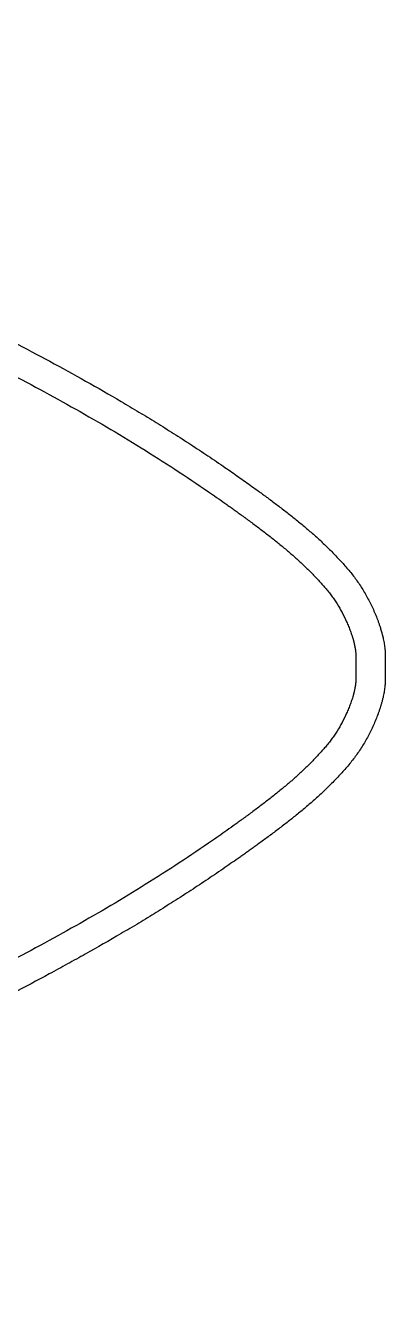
# Model space of a CAD drawing. Header units: inches. Extents: x -1514 to 1282, y -2074 to 286.
# Drawn here: x 728.5 to 746.8, y -301.9 to -236.3 of the extents above; entities that cross this region are included whole.
import ezdxf

# ---------------------------------------------------------------- set-up
doc = ezdxf.new("R2010")
doc.units = ezdxf.units.IN
doc.header["$LTSCALE"] = 0.1
doc.header["$MEASUREMENT"] = 0

msp = doc.modelspace()

# ---------------------------------------------------------------- linework, layer by layer
at = {"color": 7, "linetype": 'Continuous', "lineweight": 25}
for p, q in [((745.33833, -268.45179), (745.33833, -269.81855)), ((746.83833, -268.38474), (746.83833, -269.88557))]:
    msp.add_line(p, q, dxfattribs=at)
for points, knots in [([(677.00129, -236.34359), (677.09198, -236.35531), (677.27325, -236.37874), (677.54488, -236.41453), (677.81606, -236.45078), (678.08679, -236.48752), (678.35707, -236.52476), (678.98495, -236.61256), (679.70043, -236.717), (680.4141, -236.82643), (680.76929, -236.88201), (681.03505, -236.92416), (681.5647, -237.00929), (682.36052, -237.1414), (683.42432, -237.32679), (684.49483, -237.5221), (685.91244, -237.79218), (687.68642, -238.15101), (689.44882, -238.53371), (690.86357, -238.85595), (692.26951, -239.18593), (694.02674, -239.61606), (696.12137, -240.15796), (698.89936, -240.91719), (702.34177, -241.93607), (706.429, -243.2785), (710.46532, -244.73497), (714.44464, -246.29653), (718.36197, -247.95283), (721.57368, -249.4091), (724.11024, -250.61892), (725.9991, -251.55054), (727.86785, -252.50622), (729.71914, -253.48836), (731.55004, -254.49577), (733.06537, -255.3645), (734.26288, -256.07703), (735.15478, -256.62182), (736.03704, -257.17572), (736.91698, -257.7433), (737.79051, -258.32194), (738.48434, -258.79391), (739.0021, -259.1527), (739.34707, -259.39429), (739.68985, -259.63698), (740.03056, -259.88061), (740.25632, -260.04424), (740.36905, -260.12595)], [0, 0, 0, 0, 0.00395672, 0.00790797, 0.01185376, 0.0157941, 0.019729, 0.0236585, 0.04322531, 0.05101469, 0.05490144, 0.05878293, 0.06265916, 0.07811675, 0.09369667, 0.10939992, 0.12522746, 0.15618629, 0.18779651, 0.20339025, 0.21910599, 0.25044266, 0.2819112, 0.31309473, 0.37566848, 0.43823967, 0.50088161, 0.56348007, 0.62588827, 0.68816969, 0.71928181, 0.75038339, 0.78162973, 0.81258378, 0.84369896, 0.87483799, 0.89061294, 0.90601798, 0.92160857, 0.93725921, 0.95293257, 0.96858009, 0.97489642, 0.98119644, 0.98748028, 0.99374809, 1, 1, 1, 1]), ([(676.80972, -237.83131), (676.89864, -237.8428), (677.07693, -237.86584), (677.42989, -237.91234), (678.05016, -237.99583), (679.28728, -238.16994), (681.7573, -238.54823), (685.27145, -239.17641), (689.46502, -240.0577), (693.63307, -241.04969), (697.76382, -242.14604), (703.21374, -243.75739), (708.56763, -245.60311), (713.82026, -247.66209), (717.7072, -249.30364), (721.53763, -251.03924), (724.68005, -252.56125), (727.15718, -253.82732), (728.99719, -254.80322), (730.81754, -255.80479), (732.61273, -256.83411), (734.37719, -257.89712), (736.11129, -259.00128), (737.53292, -259.9558), (738.44344, -260.59188), (738.86203, -260.88918), (739.07042, -261.0381), (739.2768, -261.18684), (739.41748, -261.28882), (739.48741, -261.3395)], [0.000009521, 0.000009521, 0.000009521, 0.000009521, 0.003915637, 0.007821753, 0.015633986, 0.03125845, 0.062507379, 0.125005237, 0.187503095, 0.250000953, 0.312498811, 0.37499667, 0.499992386, 0.562490244, 0.624988102, 0.68748596, 0.749983818, 0.781232747, 0.812481676, 0.843730605, 0.874979534, 0.906228463, 0.937477392, 0.968726321, 0.984350786, 0.988256902, 0.992163018, 0.996069134, 0.99997525, 0.99997525, 0.99997525, 0.99997525]), ([(740.36905, -260.12595), (740.42552, -260.16707), (740.53644, -260.24784), (740.69937, -260.36734), (740.88869, -260.50701), (741.10276, -260.66635), (741.4255, -260.90941), (741.82452, -261.21577), (742.29954, -261.59253), (742.7672, -261.97872), (743.22662, -262.37755), (743.67363, -262.78919), (744.03672, -263.14463), (744.31903, -263.43433), (744.59694, -263.729), (744.86759, -264.0319), (745.12404, -264.34514), (745.3083, -264.58591), (745.48257, -264.8321), (745.70516, -265.17282), (745.9624, -265.61727), (746.19057, -266.08211), (746.35473, -266.4653), (746.44932, -266.7097), (746.51936, -266.90654), (746.56405, -267.04016), (746.60118, -267.15767), (746.63153, -267.25831), (746.65016, -267.3248), (746.65933, -267.35754)], [0, 0, 0, 0, 0.02163796, 0.04250185, 0.06259182, 0.09451965, 0.12517626, 0.1877593, 0.25035406, 0.31293386, 0.3754715, 0.43847037, 0.50058945, 0.53215967, 0.56308282, 0.62527076, 0.65696873, 0.68718865, 0.71803455, 0.74904391, 0.81115743, 0.87385817, 0.90558216, 0.93693004, 0.95278342, 0.96843966, 0.97928284, 0.9898021, 1, 1, 1, 1]), ([(739.48741, -261.3395), (739.52778, -261.3689), (739.60904, -261.42807), (739.76715, -261.5437), (740.0456, -261.74879), (740.43734, -262.04186), (740.9007, -262.39763), (741.35407, -262.75717), (741.79546, -263.12162), (742.22225, -263.49201), (742.63538, -263.87216), (742.96979, -264.19922), (743.23066, -264.46668), (743.42242, -264.66979), (743.60713, -264.87267), (743.78139, -265.07327), (743.94594, -265.27405), (744.09935, -265.47431), (744.24313, -265.67753), (744.42696, -265.95918), (744.64066, -266.32895), (744.8307, -266.71693), (744.9664, -267.03414), (745.04383, -267.23431), (745.10109, -267.39522), (745.13462, -267.49539), (745.16015, -267.57557), (745.17578, -267.62636), (745.187, -267.66394), (745.1947, -267.6904), (745.20336, -267.72088), (745.21017, -267.74516), (745.21343, -267.7568)], [0.000170738, 0.000170738, 0.000170738, 0.000170738, 0.015784217, 0.031397695, 0.062624652, 0.125078566, 0.18753248, 0.249986394, 0.312440308, 0.374894221, 0.437348135, 0.499802049, 0.531029006, 0.562255963, 0.59348292, 0.624709877, 0.655936834, 0.687163791, 0.718390748, 0.749617705, 0.812071619, 0.874525532, 0.905752489, 0.936979446, 0.952592925, 0.968206403, 0.976013142, 0.983819882, 0.987723251, 0.991626621, 0.99552999, 0.99943336, 0.99943336, 0.99943336, 0.99943336]), ([(746.65933, -267.35754), (746.66395, -267.37454), (746.67318, -267.40843), (746.68635, -267.45927), (746.69899, -267.5099), (746.71104, -267.56032), (746.72834, -267.63598), (746.74973, -267.73779), (746.77336, -267.86566), (746.79403, -267.9947), (746.80966, -268.10924), (746.82152, -268.21007), (746.83061, -268.29685), (746.83574, -268.35528), (746.83833, -268.38474)], [0, 0, 0, 0, 0.05076164, 0.10117168, 0.15123536, 0.20095802, 0.25034513, 0.37449357, 0.50002426, 0.62392243, 0.74972051, 0.83177867, 0.91519938, 1, 1, 1, 1]), ([(745.21343, -267.7568), (745.21463, -267.76123), (745.21713, -267.7704), (745.22138, -267.78613), (745.22554, -267.80177), (745.23087, -267.82234), (745.24189, -267.86583), (745.25656, -267.92737), (745.27456, -268.01144), (745.29629, -268.12561), (745.31212, -268.22713), (745.32357, -268.31584), (745.32897, -268.36137), (745.3341, -268.40825), (745.33695, -268.43706), (745.33833, -268.45179)], [0.005480101, 0.005480101, 0.005480101, 0.005480101, 0.019929245, 0.034378389, 0.063276677, 0.092174966, 0.121073254, 0.236666407, 0.352259561, 0.467852714, 0.699039021, 0.756835598, 0.814632174, 0.872428751, 0.930225328, 0.930225328, 0.930225328, 0.930225328]), ([(745.33833, -269.81855), (745.33541, -269.84898), (745.32895, -269.91041), (745.31786, -269.99859), (745.30487, -270.08715), (745.29014, -270.17472), (745.27357, -270.26184), (745.25882, -270.33111), (745.2459, -270.38693), (745.23736, -270.422), (745.23089, -270.44756), (745.22593, -270.46655), (745.21985, -270.48939), (745.21485, -270.50791), (745.21246, -270.51676)], [0.07294902, 0.07294902, 0.07294902, 0.07294902, 0.188148145, 0.30334727, 0.418546395, 0.53374552, 0.648944646, 0.764143771, 0.821743333, 0.879342896, 0.908142677, 0.936942459, 0.96574224, 0.994542021, 0.994542021, 0.994542021, 0.994542021]), ([(746.83833, -269.88557), (746.83678, -269.90341), (746.83371, -269.93888), (746.8286, -269.99169), (746.82315, -270.04379), (746.81733, -270.09518), (746.8079, -270.17248), (746.79368, -270.27558), (746.77288, -270.40478), (746.74922, -270.53299), (746.72557, -270.64621), (746.70285, -270.74447), (746.6819, -270.82895), (746.66669, -270.88521), (746.65905, -270.91349)], [0, 0, 0, 0, 0.05133325, 0.10202406, 0.15207626, 0.20149385, 0.25028096, 0.37537746, 0.49997847, 0.62576353, 0.74966055, 0.83225541, 0.91569316, 1, 1, 1, 1]), ([(745.21246, -270.51676), (745.21084, -270.52256), (745.2075, -270.53458), (745.20171, -270.55522), (745.1956, -270.57663), (745.18699, -270.60602), (745.16916, -270.66574), (745.12875, -270.79468), (745.05901, -270.99654), (744.96609, -271.2366), (744.83036, -271.55382), (744.64031, -271.94171), (744.42657, -272.31144), (744.24276, -272.59301), (744.09895, -272.79622), (743.94555, -272.99643), (743.78094, -273.19725), (743.6067, -273.39782), (743.42204, -273.60061), (743.23021, -273.80378), (742.96936, -274.07121), (742.63499, -274.39821), (742.22189, -274.77831), (741.79511, -275.14866), (741.35375, -275.51307), (740.90038, -275.87261), (740.43721, -276.22823), (740.08416, -276.49233), (739.84659, -276.66779), (739.72805, -276.75488), (739.60861, -276.84216), (739.52726, -276.90144), (739.48679, -276.93094)], [0.000569762, 0.000569762, 0.000569762, 0.000569762, 0.002521487, 0.004473212, 0.008376661, 0.012280111, 0.01618356, 0.031797359, 0.063024956, 0.094252553, 0.12548015, 0.187935344, 0.250390538, 0.281618135, 0.312845732, 0.344073329, 0.375300926, 0.406528523, 0.43775612, 0.468983717, 0.500211314, 0.562666508, 0.625121701, 0.687576895, 0.750032089, 0.812487283, 0.874942477, 0.937397671, 0.95301147, 0.968625268, 0.984239067, 0.999852865, 0.999852865, 0.999852865, 0.999852865]), ([(746.65905, -270.91349), (746.65363, -270.93298), (746.64267, -270.97235), (746.62538, -271.03173), (746.60727, -271.09204), (746.58828, -271.15328), (746.55941, -271.24372), (746.51944, -271.36321), (746.44999, -271.55847), (746.35639, -271.80053), (746.19388, -272.18058), (745.96663, -272.64481), (745.70883, -273.09131), (745.48366, -273.43643), (745.3067, -273.68634), (745.11999, -273.93), (744.86185, -274.24478), (744.59038, -274.54815), (744.31273, -274.8422), (744.03156, -275.13051), (743.67002, -275.48421), (743.2245, -275.89431), (742.76601, -276.29226), (742.2987, -276.67813), (741.82386, -277.05472), (741.42506, -277.36091), (741.10247, -277.60386), (740.86172, -277.78302), (740.61618, -277.96395), (740.45294, -278.08291), (740.36905, -278.14404)], [0, 0, 0, 0, 0.00607269, 0.01226018, 0.01856306, 0.02498187, 0.03151715, 0.04709142, 0.06285747, 0.09387431, 0.12525789, 0.18757416, 0.25013529, 0.28170795, 0.31310363, 0.34362407, 0.37564154, 0.43792099, 0.46872737, 0.50014749, 0.56199528, 0.62471816, 0.68716583, 0.74973706, 0.81230469, 0.87486397, 0.90550442, 0.93742728, 0.9678441, 1, 1, 1, 1]), ([(739.48679, -276.93094), (739.45182, -276.95631), (739.38149, -277.00736), (739.2439, -277.10697), (739.00108, -277.28169), (738.5141, -277.62877), (737.5328, -278.31425), (736.11159, -279.26852), (734.37738, -280.37275), (732.61294, -281.43575), (730.81783, -282.46503), (728.99739, -283.46665), (727.15747, -284.4425), (724.68029, -285.7086), (721.53792, -287.23058), (717.7075, -288.96618), (713.82059, -290.60773), (708.56796, -292.6667), (703.21403, -294.51248), (697.76431, -296.1237), (693.63323, -297.22021), (689.46533, -298.21216), (685.27175, -299.09347), (681.75758, -299.72162), (679.28766, -300.09997), (678.13877, -300.26159), (677.60744, -300.33371), (677.34239, -300.36916), (677.07753, -300.40389), (676.89857, -300.42709), (676.80939, -300.43866)], [0.000021327, 0.000021327, 0.000021327, 0.000021327, 0.001974383, 0.003927438, 0.007833549, 0.01564577, 0.031270213, 0.062519099, 0.093767985, 0.125016871, 0.156265757, 0.187514643, 0.218763529, 0.250012415, 0.312510186, 0.375007958, 0.43750573, 0.500003502, 0.624999046, 0.687496817, 0.749994589, 0.812492361, 0.874990133, 0.937487905, 0.968736791, 0.984361234, 0.988267344, 0.992173455, 0.996079566, 0.999985677, 0.999985677, 0.999985677, 0.999985677]), ([(740.36905, -278.14404), (740.30657, -278.18938), (740.18153, -278.28014), (739.99334, -278.41571), (739.8045, -278.551), (739.615, -278.68595), (739.42483, -278.82057), (739.1702, -278.99976), (738.91443, -279.17817), (738.43497, -279.50966), (737.79288, -279.94646), (736.91882, -280.5255), (736.03788, -281.09375), (735.15372, -281.64884), (734.25941, -282.19506), (733.05718, -282.9103), (731.84215, -283.6067), (730.61631, -284.28796), (729.38588, -284.95867), (727.82807, -285.78454), (725.94453, -286.7469), (724.04082, -287.68476), (721.48682, -288.90126), (718.25789, -290.36285), (714.32562, -292.02199), (710.33888, -293.58258), (706.30344, -295.03459), (702.23856, -296.36565), (698.124, -297.58065), (694.66513, -298.49826), (692.21601, -299.0968), (690.82064, -299.42388), (689.41459, -299.74377), (687.66209, -300.12396), (685.89664, -300.48083), (684.48477, -300.7497), (683.41732, -300.94438), (682.35654, -301.12919), (681.49394, -301.27237), (680.82728, -301.37897), (680.35398, -301.45286), (679.87926, -301.52521), (679.4031, -301.596), (678.92551, -301.66523), (678.4465, -301.73293), (677.96606, -301.79903), (677.48421, -301.86371), (677.16239, -301.90544), (677.00129, -301.92633)], [0, 0, 0, 0, 0.00346644, 0.00693775, 0.01041396, 0.01389508, 0.01738114, 0.02087216, 0.0278692, 0.03137525, 0.04702482, 0.06270019, 0.07837695, 0.09399354, 0.10944688, 0.1252733, 0.15655543, 0.17200829, 0.18785168, 0.21903442, 0.25051614, 0.28187054, 0.31320268, 0.3758274, 0.4384492, 0.50112823, 0.56374579, 0.62614226, 0.68781848, 0.75055999, 0.78164107, 0.79724564, 0.81272978, 0.84416962, 0.87496579, 0.89074728, 0.90640539, 0.92194108, 0.93735531, 0.94424837, 0.95115809, 0.95808454, 0.96502783, 0.97198805, 0.97896529, 0.98595964, 0.99297118, 1, 1, 1, 1])]:
    msp.add_open_spline(points, degree=3, knots=knots, dxfattribs=at)

doc.saveas('drawing.dxf')
